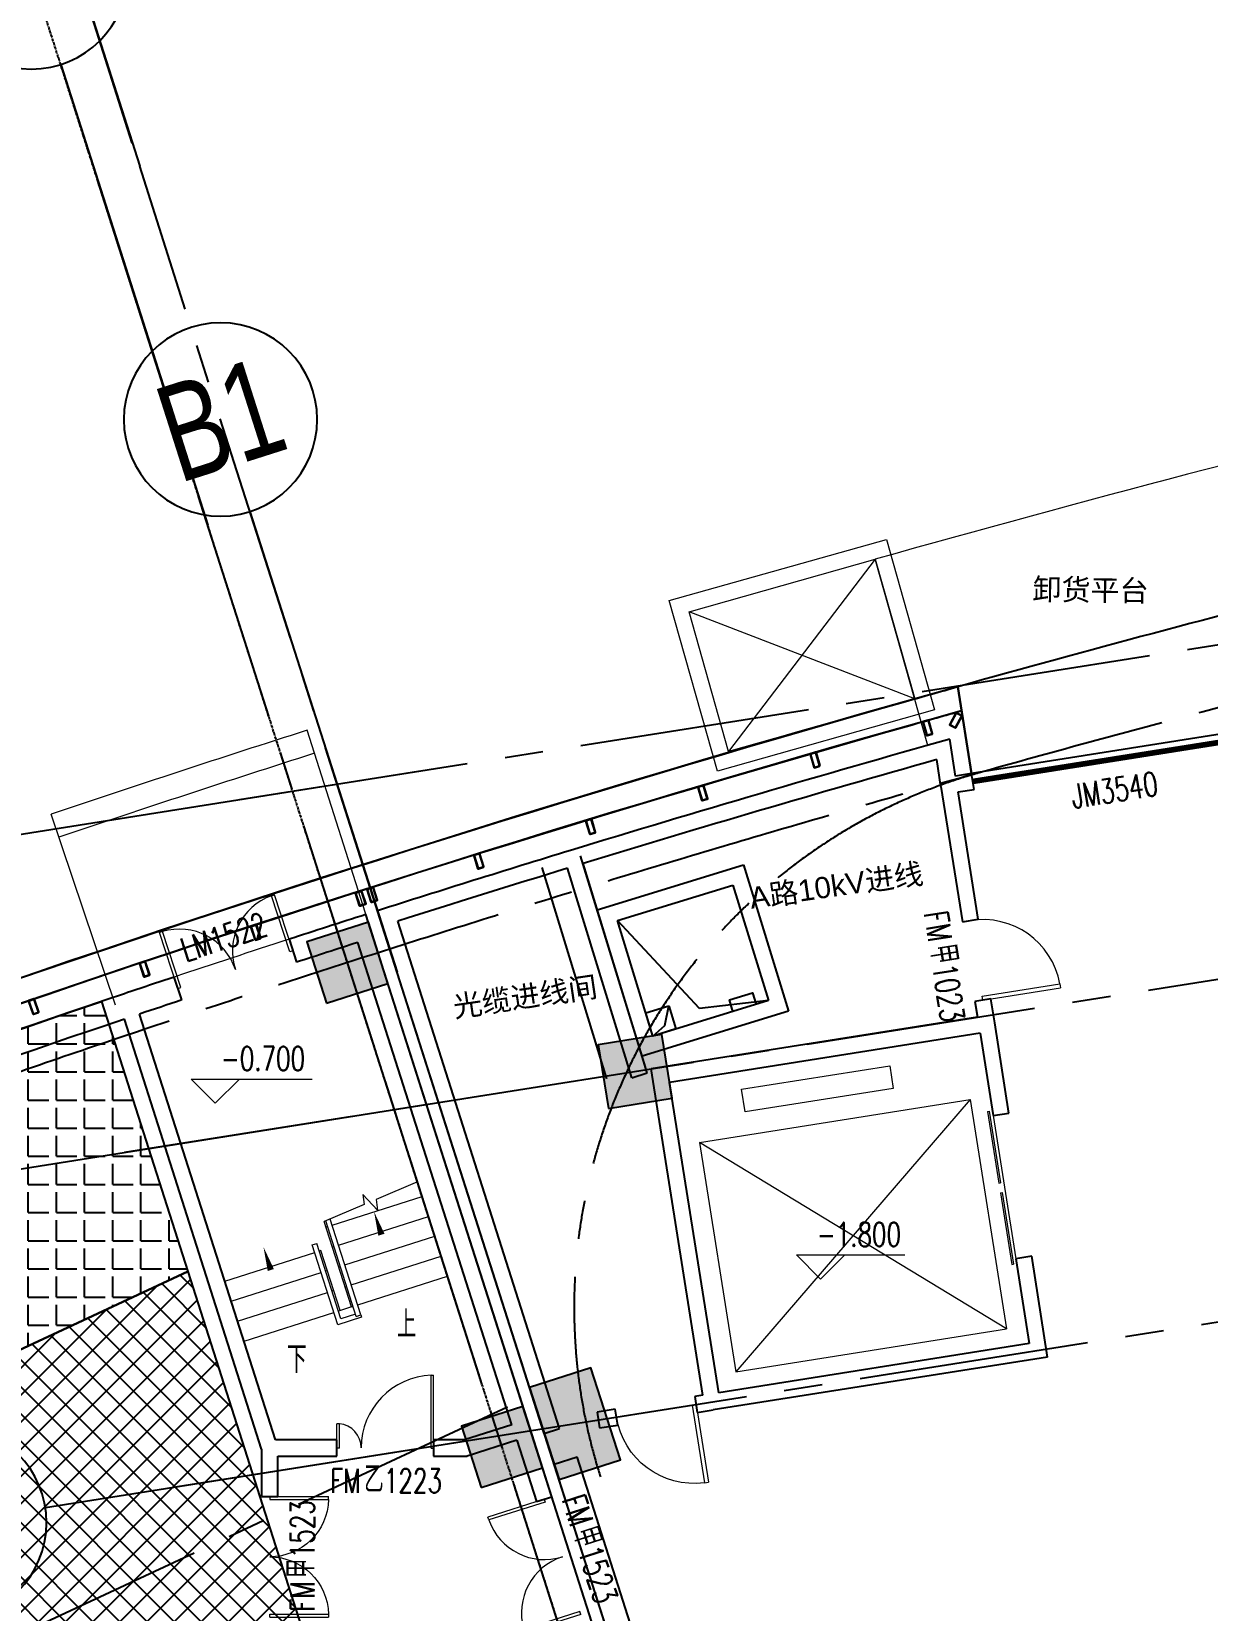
# Model space of a CAD drawing. Extents: x 162590 to 1345090, y -237084 to 1504616.
# Drawn here: x 205673 to 220260, y 168442 to 188035 of the extents above; entities that cross this region are included whole.
import ezdxf
from ezdxf.enums import TextEntityAlignment as Align

# ---------------------------------------------------------------- set-up
doc = ezdxf.new("R2010")
doc.units = 0
doc.linetypes.add('CENTER', pattern=[50.800000000000004, 31.75, -6.35, 6.35, -6.35])
doc.linetypes.add('CENTER2', pattern=[28.575000000000003, 19.05, -3.175, 3.175, -3.175])
doc.layers.get('0').update_dxf_attribs({"color": 8})
doc.layers.get('Defpoints').update_dxf_attribs({"color": 8})
for name, color, linetype in [('#幕墙线-平面', 8, 'Continuous'), ('#标注', 8, 'Continuous'), ('#轴线', 8, 'CENTER2'), ('A-FLOR', 8, 'Continuous'), ('A-FLOR-UNDR', 8, 'Continuous'), ('A-Hole', 8, 'Continuous'), ('COLUMN', 8, 'Continuous'), ('CURTWALL', 8, 'Continuous'), ('DOOR_FIRE_TEXT', 8, 'Continuous'), ('DOTE', 8, 'CENTER'), ('E-EQPM-DIMS', 8, 'Continuous'), ('E-电缆排管', 8, 'Continuous'), ('EQUIP-箱柜', 8, 'Continuous'), ('PUB_HATCH', 8, 'Continuous'), ('WALL', 8, 'Continuous'), ('WINDOW_TEXT', 8, 'Continuous'), ('建-填充', 8, 'Continuous'), ('数据中心轮廓线', 8, 'Continuous')]:
    doc.layers.add(name, color=color, linetype=linetype)
for name, color, linetype, lineweight in [('DIM_ELEV', 8, 'Continuous', 5), ('DIM_SYMB', 8, 'Continuous', 5), ('DOOR_FIRE', 8, 'Continuous', 13), ('EVTR', 8, 'Continuous', 9), ('PUB_TEXT', 8, 'Continuous', 5), ('STAIR', 8, 'Continuous', 9), ('WINDOW', 8, 'Continuous', 13)]:
    doc.layers.add(name, color=color, linetype=linetype, lineweight=lineweight)
doc.styles.add('_TCH_DIM', font='SIMPLEX', dxfattribs={"bigfont": 'GBCBIG'})
doc.styles.add('_TCH_WINDOW', font='SIMPLEX', dxfattribs={"height": 3.5, "bigfont": 'GBCBIG'})
doc.styles.add('JHZX', font='jrs.shx', dxfattribs={"width": 0.6, "bigfont": 'jhz.shx'})
doc.styles.get("Standard").update_dxf_attribs({"font": 'arial.ttf'})
doc.dimstyles.new('JZBZ-300', dxfattribs={"dimscale": 300, "dimtxt": 3, "dimasz": 1.5, "dimexe": 1, "dimexo": 1, "dimgap": 0.5, "dimtad": 1, "dimdec": 0, "dimdsep": 46, "dimtxsty": 'JHZX', "dimblk1": 'ARCHTICK', "dimblk2": 'ARCHTICK', "dimsah": 1, "dimcen": 0, "dimclrd": 1, "dimclre": 1, "dimclrt": 2, "dimadec": 3, "dimazin": 2, "dimtfac": 1, "dimtdec": 0, "dimtix": 1, "dimtmove": 0, "dimatfit": 3, "dimfxl": 1, "dimtolj": 1, "dimlwd": -1, "dimlwe": -1, "dimarcsym": 1})

# ---------------------------------------------------------------- blocks, each defined once
blk = doc.blocks.new('yyt')
at = {"layer": 'STAIR'}
for points in [[(-1136.134707283345, -1658.070543404523), (1319.664916266105, -3003.079171248392), (2376.457409572089, -1073.52232417374), (-79.3422139773611, 271.4863036700117)], [(-864.6484036123147, -1578.728329425561), (1240.322702287114, -2731.592867577448), (2104.971105901059, -1152.864538152702), (1.629814505577087e-09, -9.313225746154785e-10)]]:
    blk.add_lwpolyline(points, close=True, dxfattribs=at)
for points in [[(1.746229827404022e-09, -1.047737896442413e-09), (1240.322702287114, -2731.592867577448)], [(-864.6484036092879, -1578.728329427249), (2104.971105900942, -1152.864538152702)]]:
    blk.add_lwpolyline(points, dxfattribs=at)
blk = doc.blocks.new('platform')
at = {"layer": 'DIM_SYMB'}
blk.add_lwpolyline([(-52495.33487642393, 206173.7770213881, 0, 0, 0), (-50393.38192732102, 206698.3236514693, 0, 80.00000000000001, 0), (-50684.45533184562, 206625.6856918447, 0, 0, 0)], format="xyseb", dxfattribs=at)
at = {"layer": 'STAIR'}
for p, q in [((-50866.98629764072, 205704.0585536214), (-51284.42021794361, 207352.0394000236)), ((-50576.17077451642, 205777.7221912588), (-50993.60469481931, 207425.703037661)), ((-51740.2150501025, 205486.155609095), (-52157.64274506108, 207134.1118785565)), ((-51449.24309130135, 205559.2016567693), (-51866.67203130643, 207207.1628415307)), ((-51158.16684100288, 205631.8359736744), (-51575.59785611066, 207279.8053507006)), ((-51834.64635104191, 204637.189771624), (-52448.5099982933, 207060.6524654035)), ((-58091.91792406025, 203053.6113255254), (-58752.05335501605, 205361.0387269442))]:
    blk.add_line(p, q, dxfattribs=at)
for points in [[(-50993.13911466231, 207423.8649810389, 0.009397423439325439), (-58752.05337540456, 205361.0387211111, 0.009046262937290639)], [(-50575.70145901851, 205775.8693879439, 0.001769719317647688), (-52031.0827183479, 205412.697834366, 0.001415770665270159)]]:
    blk.add_lwpolyline(points, format="xyb", dxfattribs=at)
at = {"xscale": -1, "rotation": 347.2564455565175}
blk.add_blockref('yyt', (-58752.05335501465, 205361.0387269447), dxfattribs=at)
at = {"layer": 'PUB_TEXT', "style": '_TCH_DIM'}
blk.add_text('下', height=337.5886524822695, dxfattribs=at).set_placement((-52787.10418502591, 205973.3537355202))
blk = doc.blocks.new('E-DK')
at = {"layer": 'E-EQPM-DIMS', "ltscale": 100}
blk.add_lwpolyline([(132904.8802865967, 58715.87330485466), (132904.8802865962, 58865.87330485458), (133204.8802865962, 58865.87330485471), (133204.8802865968, 58715.87330485466)], dxfattribs=at)
at = {"layer": 'E-电缆排管'}
for p, q in [((131666.0747250636, 60415.53085009153), (133566.0748225168, 60415.53085059833)), ((131666.0747250641, 58515.53086393306), (131666.0747250636, 60415.53085009153)), ((133566.0748225168, 60415.53085059833), (133566.0748265494, 58515.5308644399)), ((131866.0747250635, 58715.53086398634), (131866.0747250644, 60215.5308501449)), ((131866.0747250644, 60215.5308501449), (133366.0748229418, 60215.53085054507)), ((132518.1572010644, 58875.32852828962), (131866.0747250509, 60215.53085034178)), ((133366.0748229418, 60215.53085054507), (133366.0748261256, 58715.53086438659)), ((133366.0748249582, 58715.5308719857), (132518.1572010644, 58875.32852828962)), ((133366.0748261256, 58715.53086438659), (131866.0747250635, 58715.53086398634)), ((133566.0748265494, 58515.5308644399), (131666.0747250641, 58515.53086393306))]:
    blk.add_line(p, q, dxfattribs=at)
at = {"layer": 'EQUIP-箱柜'}
blk.add_lwpolyline([(132166.0747250639, 59015.53086398629), (132166.0747250639, 58715.53086398629), (131866.0747250639, 58715.53086398631), (131866.0747250639, 59015.53086398628)], close=True, dxfattribs=at)
blk.add_lwpolyline([(131866.0747250639, 58715.53086398631), (132047.0904584352, 58798.74019091569), (132166.0747250639, 59015.53086398629)], dxfattribs=at)
blk = doc.blocks.new('$DorLib2D$00000001')
for p, q in [((0.45, 0.9750000000000001), (0.5000000000000002, 0.9750000000000001)), ((0.45, 0), (0.45, 0.9750000000000001)), ((0.5, 0), (0.5, 0.9750000000000001)), ((0.5, 0), (0.45, 0))]:
    blk.add_line(p, q)
blk.add_arc((0.475, 0), 0.975, 91.4692835813538, 180)
blk = doc.blocks.new('$DORLIB2D$00000127')
for points in [[(-0.5333333333328483, 0.7948983154366971), (-0.5333333333328483, 0.690405644187237)], [(-0.03333333333284827, 0.7948983154366971), (-0.5333333333328483, 0.7948983154366971)], [(-0.03333333333284827, 0.7948983154366971), (-0.03333333333284827, 0.690405644187237)], [(0.5333333333328483, 0.7948983154366971), (0.03333333333284827, 0.7948983154366971)], [(0.03333333333284827, 0.7948983154366971), (0.03333333333284827, 0.690405644187237)], [(0.5333333333328483, 0.7948983154366971), (0.5333333333328483, 0.690405644187237)], [(-0.03333333333284827, 0.690405644187237), (-0.5333333333328483, 0.690405644187237)], [(0.5333333333328483, 0.690405644187237), (0.03333333333284827, 0.690405644187237)], [(0.5, 0.4999999999999858), (-0.5, 0.4999999999999858)]]:
    blk.add_lwpolyline(points)
blk = doc.blocks.new('$DorLib2D$00000213')
at = {"const_width": 0.02}
blk.add_lwpolyline([(0.5, 1.06581410364015e-14), (-0.4999999999999716, 3.552713678800501e-15)], dxfattribs=at)
blk = doc.blocks.new('_FZH')
blk.add_lwpolyline([(-0.5, -0.5), (0.5, -0.5), (0.5, 0.5), (-0.5, 0.5)], close=True)
at = {"layer": 'PUB_HATCH'}
blk.add_solid([(-0.5, -0.5), (0.5, -0.5), (-0.5, 0.5), (0.5, 0.5)], dxfattribs=at)
blk = doc.blocks.new('$DorLib2D$00000002')
for p, q in [((-0.5, -5.684341886080802e-17), (-0.5000000000000007, 0.4875)), ((-0.4750000000000007, 0.4875), (-0.5000000000000007, 0.4875)), ((-0.475, -2.842170943040401e-17), (-0.4750000000000007, 0.4875)), ((0.475, -2.842170943040401e-17), (0.4750000000000007, 0.4875)), ((0.4750000000000007, 0.4875), (0.5000000000000007, 0.4875)), ((0.5, -5.684341886080802e-17), (0.5000000000000007, 0.4875)), ((-0.5, -5.684341886080802e-17), (-0.475, -2.842170943040401e-17)), ((0.5, -5.684341886080802e-17), (0.475, -2.842170943040401e-17))]:
    blk.add_line(p, q)
for centre, start, end in [((-0.4875, -4.263256414560601e-17), 0, 88.53071641864632), ((0.4875, -4.263256414560601e-17), 91.4692835813537, 180)]:
    blk.add_arc(centre, 0.4875, start, end)
blk = doc.blocks.new('$DorLib2D$00000225')
for p, q in [((0.4750000000000032, -0.001447885298549778), (0.4750000000000032, 0.7521225008925327)), ((0.4750000000000032, 0.7521225008925327), (0.5000000000000036, 0.7521225008925363)), ((0.5000000000000036, -0.001447885298549778), (0.5000000000000036, 0.7521225008925363)), ((-0.4999999999999982, -3.552713678800501e-15), (-0.5, 0.252035990386009)), ((-0.4750000000000014, 0.252035990386009), (-0.5, 0.252035990386009)), ((-0.4749999999999996, -3.552713678800501e-15), (-0.4750000000000014, 0.252035990386009)), ((-0.4749999999999996, -3.552713678800501e-15), (-0.4999999999999947, -3.552713678800501e-15)), ((0.4750000000000032, -0.001447885298549778), (0.4999999999999929, -0.001447885298549778))]:
    blk.add_line(p, q)
for centre, radius, start, end in [((0.5046168020419071, -0.001920809357812914), 0.7546247204382253, 92.24926861260724, 179.7237749158362), ((-0.5007908120542499, 0.002572563917482285), 0.2507930763238999, 359.7898704778746, 84.09743784757413)]:
    blk.add_arc(centre, radius, start, end)
blk = doc.blocks.new('cf-void-1')
at = {"layer": 'A-FLOR-UNDR'}
for p, q in [((2108483.701652011, -421989.4449626477), (2106654.859904831, -416290.9186327488)), ((2126287.333368726, -476155.1720634834), (2107035.726344523, -416168.6862511316))]:
    blk.add_line(p, q, dxfattribs=at)
at = {"layer": 'DIM_SYMB', "elevation": -1682.692307692308}
blk.add_lwpolyline([(2107500.51002359, -420971.1821144515, 0, 0, 0), (2107142.980307356, -419857.1477783511, 0, 80.00000000000001, 0), (2107234.65459357, -420142.7976081205, 0, 0, 0)], format="xyseb", dxfattribs=at)
at = {"layer": 'DIM_SYMB'}
blk.add_lwpolyline([(2106129.390840619, -421411.2186881625, 0, 0, 0), (2105771.861124389, -420297.184352062, 0, 80.00000000000001, 0), (2105863.535410602, -420582.8341818315, 0, 0, 0)], format="xyseb", dxfattribs=at)
at = {"layer": 'DOOR_FIRE'}
blk.add_arc((2171717.232041203, -617220.2772042833), 211199.9985889754, 108.1054668589008, 108.5123979688098, dxfattribs=at)
at = {"layer": 'DOTE'}
blk.add_line((2131733.908834226, -494435.2528470057), (2099583.830264431, -394258.1491618489), dxfattribs=at)
at = {"layer": 'STAIR'}
for p, q in [((2107680.329055017, -419486.1994665763), (2107167.491765275, -419705.8528395602)), ((2108055.888311582, -420656.4124252733), (2107680.329055024, -419486.1994666369)), ((2106624.049783299, -420023.6893983041), (2107738.084119376, -419666.159682073)), ((2107186.713876552, -419839.4773524355), (2107002.637610491, -419643.3596049714)), ((2107002.637610491, -419643.3596049714), (2107020.673310712, -419768.7366613924)), ((2107020.673310712, -419768.7366613924), (2106526.180511645, -419980.532904326)), ((2107167.491765275, -419705.8528395602), (2107186.713876552, -419839.4773524355)), ((2106865.680687543, -421038.3886178297), (2106526.180511627, -419980.5329043132)), ((2106924.449533555, -421156.0585916488), (2106544.646888355, -419972.6235693152)), ((2106547.876495337, -420048.1358746293), (2106566.91981734, -420042.0242555486)), ((2106981.579499509, -421137.7237344061), (2106600.046018419, -419948.8955643107)), ((2106703.500831351, -420271.2525841042), (2107817.535167427, -419913.7228678731)), ((2106377.77124506, -420270.7660698604), (2106434.901211009, -420252.4312126128)), ((2106695.575437309, -421261.0188131475), (2106377.77124506, -420270.7660698604)), ((2106734.370546016, -421185.5539899505), (2106434.901211009, -420252.4312126128)), ((2106782.951879403, -420518.8157699042), (2107896.98621548, -420161.2860536732)), ((2105294.295004399, -420723.5123961137), (2106408.329340397, -420365.9826798053)), ((2106484.502628461, -420341.5362036448), (2106465.459306479, -420347.647822726)), ((2106722.855772601, -421084.2257609568), (2106484.502628461, -420341.5362036448)), ((2106627.32754339, -420295.6990604293), (2106646.370865387, -420289.5874413496)), ((2106862.402927455, -420766.3789557042), (2107976.437263532, -420408.8492394732)), ((2105373.746052471, -420971.0755819074), (2106487.780388474, -420613.5458655975)), ((2106563.953676537, -420589.0993894378), (2106544.910354553, -420595.2110085189)), ((2106706.778591441, -420543.2622462295), (2106725.821913436, -420537.150627151)), ((2106941.853975507, -421013.9421415041), (2108055.888311582, -420656.4124252733)), ((2105453.197100543, -421218.6387677004), (2106567.231436547, -420861.1090513906)), ((2106643.404724608, -420836.6625752308), (2106624.361402623, -420842.774194312)), ((2106786.229639493, -420790.8254320296), (2106805.272961485, -420784.7138129522)), ((2106865.68068754, -421038.3886178297), (2106703.812450617, -421090.3373800382)), ((2106865.680687543, -421038.3886178297), (2106884.724009532, -421032.2769987533)), ((2105532.64814862, -421466.2019534927), (2106646.682484617, -421108.6722371836)), ((2106990.746928126, -421166.2887173716), (2106695.575437309, -421261.0188131475)), ((2106915.282104929, -421127.4936086611), (2106734.370546016, -421185.5539899505)), ((2106924.449533555, -421156.0585916488), (2106981.579499509, -421137.7237344061)), ((2106981.579499508, -421137.7237344061), (2106990.746928126, -421166.2887173714))]:
    blk.add_line(p, q, dxfattribs=at)
at = {"layer": 'WALL'}
for p, q in [((2109078.474749119, -422533.7288540119), (2107035.726344523, -416168.6862511312)), ((2106083.216439501, -416477.6175626945), (2106177.459174868, -416762.4323154914)), ((2108857.483433972, -422499.6284346828), (2106937.039880515, -416515.6780829523)), ((2104753.394402875, -417233.6430169521), (2104659.151667509, -416948.8282641552)), ((2105753.196994679, -422807.9057583243), (2104041.219935462, -417473.5205590411)), ((2105926.063947768, -422692.0544688258), (2104230.696739247, -417409.4242513781)), ((2108857.483433972, -422499.6284346828), (2108269.767865124, -422688.2454043201)), ((2109353.497606479, -423390.6783441677), (2109078.474749119, -422533.7288540117)), ((2105753.196994679, -422807.9057583243), (2105754.146827959, -423392.3347986826)), ((2106687.050897598, -422690.8176878669), (2105926.063947768, -422692.0544688258)), ((2106687.375943732, -422890.8174237093), (2106687.050897598, -422690.8176878669)), ((2108269.767865124, -422688.2454043201), (2107887.049312773, -422688.8674110695)), ((2107887.049312773, -422688.8674110695), (2107887.374358906, -422888.8671469117)), ((2108918.599624475, -422690.0616546404), (2108301.23324598, -422888.1945298602)), ((2108918.599624475, -422690.0616546404), (2109163.064386531, -423451.7945346639)), ((2105953.333948505, -422892.0104128353), (2106687.375943732, -422890.8174237093)), ((2105954.146563808, -423392.0097525498), (2105953.333948505, -422892.0104128353)), ((2107887.374358906, -422888.8671469117), (2108301.23324598, -422888.1945298602)), ((2105754.146827959, -423392.3347986826), (2105954.146563808, -423392.0097525498)), ((2109163.064386531, -423451.7945346639), (2109353.497606479, -423390.6783441677))]:
    blk.add_line(p, q, dxfattribs=at)
for centre, radius, start, end in [((2171717.232041228, -617220.2772042307), 211199.9985889334, 107.8338119262838, 108.1054668589008), ((2171717.232041214, -617220.2772042517), 210899.9985889489, 107.8882044023626, 108.1051774407675), ((2171717.232041267, -617220.2772042451), 211199.9985889597, 108.5123979688098, 108.6888361985306), ((2171717.232043779, -617220.2772120101), 211199.9985971208, 108.6888361985306, 112.8434426203975), ((2171717.232041213, -617220.2772042647), 210899.9985889607, 108.5126873929556, 108.6625050051293), ((2171717.23204378, -617220.2772120093), 210899.9985971203, 108.7168462212785, 112.8434426203975)]:
    blk.add_arc(centre, radius, start, end, dxfattribs=at)
at = {"layer": 'DOOR_FIRE'}
ref = blk.add_blockref('$DorLib2D$00000002', (2105418.305420977, -416855.6302891845), dxfattribs=dict(at, xscale=1500, yscale=1500, zscale=300, rotation=18.30893241549448))
ref.add_attrib('A', 'LM1522', (2104803.090625716, -416763.6926705678), dxfattribs={"layer": 'DOOR_FIRE_TEXT', "height": 297.5, "rotation": 18.30893241111555, "style": '_TCH_WINDOW', "width": 0.7058823529411765})
at = {"layer": 'DOOR_FIRE', "zscale": 200}
for name, p, xscale, yscale, rotation in [('$DorLib2D$00000225', (2107287.212628258, -422789.8424173866), 1200, 1200, 0.09311889880878177), ('$DorLib2D$00000002', (2105855.365618867, -424142.1712850686), -1499.999999999999, 1499.999999999999, 270.0931188988098), ('$DorLib2D$00000002', (2109487.466710842, -424135.3610141599), 1500, 1500, 107.7931188045132)]:
    blk.add_blockref(name, p, dxfattribs=dict(at, xscale=xscale, yscale=yscale, rotation=rotation))
at = {"layer": 'DOOR_FIRE_TEXT', "style": '_TCH_WINDOW'}
for s, rotation, p in [('乙', 0.09311889809784824, (2107025.242467538, -423345.164017628)), ('甲', 287.7931188032041, (2109602.232100759, -423822.4508419837)), ('甲', 90.09311890477879, (2106410.687219112, -424404.1414457823))]:
    blk.add_text(s, height=337.5886524822695, rotation=rotation, dxfattribs=at).set_placement(p)
at = {"layer": 'DOOR_FIRE_TEXT', "style": '_TCH_WINDOW', "width": 0.7058823529411765}
for s, rotation, p in [('FM', 0.09311889809784824, (2106605.243022229, -423345.8466145073)), ('1223', 0.09311889809784824, (2107270.986823839, -423344.764625837)), ('FM', 287.7931188032041, (2109473.888100718, -423422.5410800953)), ('1523', 90.09311890477879, (2106410.28782732, -424158.3970894834)), ('1523', 287.7931188032041, (2109677.326994399, -424056.44059628)), ('FM', 90.09311890477879, (2106411.369815991, -424824.1408910933))]:
    blk.add_text(s, height=297.5, rotation=rotation, dxfattribs=at).set_placement(p)
at = {"layer": 'PUB_TEXT', "style": '_TCH_DIM'}
for s, p in [('上', (2107428.340704615, -421421.1595548708)), ('下', (2106066.530032283, -421861.1961285818))]:
    blk.add_text(s, height=337.5886524822695, dxfattribs=at).set_placement(p)
blk = doc.blocks.new('95ssdkaD')
at = {"layer": '建-填充'}
h = blk.add_hatch(dxfattribs=at)
h.set_pattern_fill('ANGLE', color=256, scale=100)
h.set_pattern_definition([(0, (-2093131.583152009, 535202.1173204479), (0, 349.25), [254, -95.25]), (90, (-2093131.583152009, 535202.1173204479), (-349.25, 2.138539473011066e-14), [254, -95.25])])
edge = h.paths.add_edge_path()
edge.add_line((-26007.01412891527, -4380.280453999672), (-27790.54929431085, -555.4769520223199))
edge.add_arc((47365.39896853198, -197930.8119056424), 211199.9985969243, 108.67714261681681, 110.84567237008679, ccw=False)
edge.add_line((-20268.25121843396, 2146.994883936219), (-19196.81970161386, -1204.634639018943))
edge.add_line((-19196.81970161386, -1204.634639018943), (-26007.01412891527, -4380.280453999556))
h = blk.add_hatch(dxfattribs=at)
h.set_pattern_fill('ANSI37', color=256, scale=150)
h.set_pattern_definition([(45, (-2093131.583152009, 535202.1173204479), (-168.3798022700466, 168.3798022700466), []), (135, (-2093131.583152009, 535202.1173204479), (-168.3798022700466, -168.3798022700466), [])])
h.paths.add_polyline_path([(-3735.03666468896, -52142.69025894013), (-26007.01412891527, -4380.280453999672), (-19196.81970161386, -1204.634639018943), (-15750.47605107725, -12003.45644159816), (-12844.85854059365, -11076.15560824904), (-256.5205170540139, -50520.63154036194)])
at = {"layer": '#幕墙线-平面'}
blk.add_line((-6019.020451699384, 5522.87611401311), (-9475.929643949261, 4975.355486370245), dxfattribs=at)
at = {"layer": 'A-FLOR'}
blk.add_lwpolyline([(-26007.01412891527, -4380.280453999672), (-27790.54929431085, -555.4769520223199, -0.009462278416129299), (-20268.25121843396, 2146.994883936219), (-19196.81970161386, -1204.634639018943), (-26007.01412891527, -4380.280453999556)], format="xyb", close=True, dxfattribs=at)
blk.add_lwpolyline([(-3735.03666468896, -52142.69025894013), (-26007.01412891527, -4380.280453999672), (-19196.81970161386, -1204.634639018943), (-15750.47605107725, -12003.45644159816), (-12844.85854059365, -11076.15560824904), (-256.5205170540139, -50520.63154036194), (-3735.036664806772, -52142.69025899508)], close=True, dxfattribs=at)
at = {"layer": 'A-FLOR-UNDR'}
for p, q in [((-13520.49205901683, 1332.851652857353), (-14324.91155500175, 3954.248200154951)), ((-13998.49234381714, 1186.169248558086), (-14802.91183980205, 3807.565795855684)), ((2307.699768608669, -56746.38172281164), (-16846.38306968589, 3271.291596167343))]:
    blk.add_line(p, q, dxfattribs=at)
at = {"layer": 'CURTWALL'}
blk.add_lwpolyline([(-9599.171058420558, 5753.471155453793, 0.03110115614210409), (-34425.07087015407, -2885.769800053822, 0.4257611201712679), (-38425.92630998814, -13240.86107525256), (-18035.13850004482, -56969.04664840028, 0.3992271408685563), (-8165.507144546602, -60851.53538746262, -0.02126653487141681), (3680.224500183016, -56629.66146812463, -0.02126653487141681)], format="xyb", dxfattribs=at)
at = {"layer": 'DIM_ELEV'}
for p, q in [((-18857.36452798406, 883.214133684145), (-19157.36452798406, 1183.214133684145)), ((-19157.36452798406, 1183.214133684145), (-17657.2591512152, 1183.214133684145)), ((-18857.36452798406, 883.214133684145), (-18557.36452798406, 1183.214133684145)), ((-11348.77178026037, -1298.822263929324), (-11648.77178026037, -998.8222639293235)), ((-11648.77178026037, -998.8222639293235), (-10304.56570077548, -998.8222639293235)), ((-11348.77178026037, -1298.822263929324), (-11048.77178026037, -998.8222639293235))]:
    blk.add_line(p, q, dxfattribs=at)
at = {"layer": 'EVTR'}
for p, q in [((-12327.91261118813, 1055.952713349456), (-10490.81229768111, 1346.920818337909)), ((-10490.81229768111, 1346.920818337909), (-10446.22847514297, 1065.429641268071)), ((-12283.32878864906, 774.4615362798504), (-12327.91261118813, 1055.952713349456)), ((-10446.22847514297, 1065.429641268071), (-12283.32878864906, 774.4615362798504)), ((-12851.11173728085, 395.9809908803727), (-9492.9713792603, 927.8581720409857)), ((-9492.9713792603, 927.8581720409857), (-12400.58047794248, -2448.561430033209)), ((-9492.9713792603, 927.8581720409857), (-9042.440119923325, -1916.684248872596)), ((-9042.440119923558, -1916.684248872596), (-12851.11173728085, 395.9809908803727)), ((-12851.11173728085, 395.9809908803727), (-12400.58047794341, -2448.561430033209)), ((-12400.58047794341, -2448.561430033209), (-9042.440119923558, -1916.684248872596))]:
    blk.add_line(p, q, dxfattribs=at)
at = {"layer": 'STAIR'}
for p, q in [((-16902.91434257338, 2955.060079644056), (-17718.94562627864, 5512.024013510643)), ((-20094.09011878725, 2100.252525324555), (-20892.99454214843, 4469.166141803697))]:
    blk.add_line(p, q, dxfattribs=at)
for radius in [213600.0005315302, 213300.0005315302]:
    blk.add_arc((47365.39955966314, -197930.8137537275), radius, 107.740235799931, 108.6364246241169, dxfattribs=at)
at = {"layer": 'WALL'}
for p, q in [((-9673.467312582768, 4944.068593280244), (-9745.8084073856, 5400.812291218637)), ((-9855.361534029013, 4814.012866201549), (-9908.15670921444, 5147.348483494454)), ((-9475.929643782321, 4975.355486370943), (-9673.467312582768, 4944.068593280244)), ((-9444.642750775674, 4777.817818263982), (-9475.929643782321, 4975.355486370943)), ((-9855.361534029013, 4814.012866201549), (-9589.422943439335, 3134.942686909082)), ((-9642.180419434328, 4746.530925173167), (-9444.642750775674, 4777.817818263982)), ((-9391.885275284294, 3166.229579923063), (-9642.180419434328, 4746.530925173167)), ((-13688.9293248402, 1200.000415305694), (-14486.77345011686, 3799.96951796682)), ((-13497.7292109211, 1258.673377028987), (-14295.53162554512, 3858.506555385276)), ((-14776.29628360341, -3215.147536309581), (-16846.38306968543, 3271.291596167692)), ((-14585.76398735284, -3154.340924124612), (-16595.01534294384, 3141.475612415205)), ((-9589.422943439335, 3134.942686909082), (-9391.885275284294, 3166.229579923063)), ((-9235.450810283422, 2178.541239630867), (-9432.988478433574, 2147.254346617701)), ((-9188.520472167991, 1882.234746132599), (-9235.450810283422, 2178.541239630867)), ((-9432.988478433574, 2147.254346617701), (-9401.70158675476, 1949.716687205684)), ((-9401.70158675476, 1949.716687205684), (-13451.22378322342, 1308.335380534263)), ((-9010.967354363762, 761.2084796136187), (-9188.520472167991, 1882.234746132599)), ((-9370.414693800965, 1752.179019078001), (-13222.39922209643, 1142.084605423355)), ((-9370.414693800965, 1752.179019078001), (-9208.505022490397, 729.921586604527)), ((-13688.9293248402, 1200.000415305694), (-13497.7292109211, 1258.673377028987)), ((-12809.84247654583, -2741.186815982015), (-13451.22378322342, 1308.335380534263)), ((-12612.30480842991, -2709.899922954297), (-13222.39922209643, 1142.084605423355)), ((-9208.505022490397, 729.921586604527), (-9010.967354363762, 761.2084796136187)), ((-8729.385317298118, -1016.630533458112), (-8926.922985418001, -1047.917426466272)), ((-8926.922985418001, -1047.917426466272), (-8760.320280134445, -2099.805509299884)), ((-8531.495719016762, -2266.056284351886), (-8729.385317298118, -1016.630533458112)), ((-8760.320280134445, -2099.805509299884), (-12612.30480842991, -2709.899922954297)), ((-8531.495719016762, -2266.056284351886), (-12679.78674949729, -2923.081037537457)), ((-12809.84247654583, -2741.186815982015), (-12909.12074361485, -2756.91094888284)), ((-13896.8090842173, -2913.345413877658), (-14121.19419877906, -2948.884524514695)), ((-13865.52219123673, -3110.883081822336), (-13896.8090842173, -2913.345413877658)), ((-12909.12074361485, -2756.91094888284), (-12877.83385064197, -2954.44861678165)), ((-12877.83385064197, -2954.44861678165), (-12679.78674949729, -2923.081037537457)), ((-14121.19419877906, -2948.884524514695), (-14089.90730577079, -3146.422192633647)), ((-14089.90730577079, -3146.422192633647), (-13865.52219123673, -3110.883081822336)), ((-14776.29628360341, -3215.147536309581), (-14585.76398735284, -3154.340924124612)), ((-14654.68305923347, -3596.212128810381), (-14368.88461485738, -3505.00221053281)), ((-6928.878518926678, -26817.62224702703), (-14368.88461485738, -3505.00221053281)), ((-7193.224483331433, -26976.05166862209), (-14654.68305923347, -3596.212128810381))]:
    blk.add_line(p, q, dxfattribs=at)
for centre, radius, start, end in [((47365.39939730428, -197930.8132433325), 211199.9999986585, 105.6888392201725, 107.0187977016824), ((47365.39939731499, -197930.8132433326), 210999.9999986615, 105.7498931212189, 106.991624002464), ((47365.39939730195, -197930.8132433094), 211199.9999986356, 107.0187977016824, 107.7000000059464), ((47365.39939730242, -197930.8132433205), 210999.9999986463, 107.0459328167728, 107.6456911984818)]:
    blk.add_arc(centre, radius, start, end, dxfattribs=at)
at = {"layer": '数据中心轮廓线'}
blk.add_line((-9475.929643949261, 4975.355486370245), (-9646.416406592587, 6051.766544724087), dxfattribs=at)
blk.add_lwpolyline([(-9646.416406592587, 6051.766544723971, 0.03114232232148506), (-34541.08572159638, -2609.110163957725, 0.4257611201712687), (-38697.81864609919, -13367.64655377451), (-18307.03083615587, -57095.83212692235, 0.3992271408685562), (-8052.868388884934, -61129.58666101322, -0.02126653487141655), (3768.83540260978, -56916.2763804569, -0.02126653487141655)], format="xyb", dxfattribs=at)
blk.add_arc((47365.39939787751, -197930.8132526335), 211800.0000049773, 104.2554215442596, 105.6153351600085, dxfattribs=at)
at = {"layer": '#幕墙线-平面'}
ref = blk.add_blockref('$DorLib2D$00000213', (-7731.831601205049, 5150.346966125158), dxfattribs=dict(at, xscale=-3500.000000000002, yscale=3500.000000000001, zscale=3500.000000000001, rotation=9.000000000026148))
ref.add_attrib('A', 'JM3540', (-8212.115641172742, 4539.042714693438), dxfattribs={"layer": 'WINDOW_TEXT', "height": 297.5, "rotation": 9.000000000026157, "style": '_TCH_WINDOW', "width": 0.7058823529411765})
at = {"rotation": 359.9068811011902}
blk.add_blockref('cf-void-1', (-2123345.839592468, 422818.1915909614), dxfattribs=at)
at = {"layer": 'A-Hole', "rotation": 359.8}
blk.add_blockref('platform', (47365.39939691545, -197930.8132488045), dxfattribs=at)
at = {"layer": 'COLUMN'}
for p, xscale, yscale, zscale, rotation in [((-17218.11209624331, 2627.058792070515), 799.9999999985721, 799.9999999985721, 799.9999999985721, 17.69999999992401), ((-13648.7614527226, 1277.04847836509), 799.9999999975503, 799.9999999975503, 799.9999999975503, 8.999999999883652), ((-14395.23169080284, -3093.534319966886), 799.9999999999412, 1200.000000000131, 1200.000000000131, 18.00000000000326), ((-15300.26010195562, -3382.365728828096), 799.9999999985721, 799.9999999985721, 799.9999999985721, 17.69999999992401)]:
    blk.add_blockref('_FZH', p, dxfattribs=dict(at, xscale=xscale, yscale=yscale, zscale=zscale, rotation=rotation))
at = {"layer": 'DOOR_FIRE', "xscale": 999.9999999999999, "yscale": 999.9999999999999, "zscale": 200, "rotation": 279.0000000000079}
blk.add_blockref('$DorLib2D$00000001', (-9412.43687685905, 2656.741963259847), dxfattribs=at)
at = {"layer": 'PUB_HATCH', "rotation": 17.05951001172251}
blk.add_blockref('E-DK', (-122268.0873061367, -93100.12365156415), dxfattribs=at)
at = {"layer": 'WINDOW'}
for name, p, xscale, yscale, zscale, rotation in [('$DORLIB2D$00000127', (-8968.945169873536, -143.3544734613097), 1800, 200, 1800, 99.00000000001415), ('$DorLib2D$00000001', (-13387.32146744989, -2933.897015272087), -1000.000000000001, 1000, -1000.000000000001, 189.0000000000273)]:
    blk.add_blockref(name, p, dxfattribs=dict(at, xscale=xscale, yscale=yscale, zscale=zscale, rotation=rotation))
at = {"layer": 'DOOR_FIRE_TEXT', "style": '_TCH_WINDOW', "width": 0.7058823529411765}
for s, p in [('FM', (-10067.32507148292, 3244.402293125488)), ('1023', (-9963.179658480454, 2586.85403403567))]:
    blk.add_text(s, height=297.5, rotation=279.000000000008, dxfattribs=at).set_placement(p)
at = {"layer": 'DOOR_FIRE_TEXT', "style": '_TCH_WINDOW'}
blk.add_text('甲', height=337.5886524822695, rotation=279.000000000008, dxfattribs=at).set_placement((-10001.62259616586, 2829.573190075549))
at = {"layer": 'PUB_TEXT'}
for s, rotation, p in [('卸货平台', 359.0538179919518, (-8722.535719661275, 7132.741682169813)), ('A路10kV进线', 8.341350328539887, (-12208.79558698134, 3295.8954764191)), ('光缆进线间', 8.341350328539887, (-15886.42872998002, 1946.054131544748))]:
    blk.add_text(s, height=264.3459915611814, rotation=rotation, dxfattribs=at).set_placement(p)
at = {"layer": 'PUB_TEXT', "style": '_TCH_DIM', "width": 0.7058823529411765}
for s, p in [('-0.700', (-18787.2591512152, 1288.214133684145)), ('-1.800', (-11394.56570077548, -893.8222639293235))]:
    blk.add_text(s, height=297.5, dxfattribs=at).set_placement(p)
blk = doc.blocks.new('*U49')
blk.add_line((-8.960830237663566e-17, -20), (0, 0))
blk.add_circle((0, -24), 4)
at = {"style": 'JHZX', "width": 0.75}
blk.add_attdef('AXES', text='', height=4, dxfattribs=at).set_placement((0, -24), align=Align.MIDDLE_CENTER)
blk = doc.blocks.new('*U48')
blk.add_line((20, 4.898587196589413e-16), (0, 0))
blk.add_circle((24, 0), 4)
at = {"style": 'JHZX', "width": 0.75}
blk.add_attdef('AXES', text='', height=4, dxfattribs=at).set_placement((23.99999999999997, 0), align=Align.MIDDLE_CENTER)
blk = doc.blocks.new('_ARCHTICK')
at = {"color": 0, "linetype": 'ByBlock', "const_width": 0.15}
blk.add_lwpolyline([(-0.5, -0.5), (0.5, 0.5)], dxfattribs=at)
blk = doc.blocks.new('*D900')
at = {"layer": '#标注', "color": 8, "ltscale": 300, "transparency": 16777216}
for p, q in [((342529.7490962171, 186295.9538301647), (344059.3832187211, 191003.6835857127)), ((180692.0304120776, 176397.5349148866), (178600.0700160534, 180883.7584605278))]:
    blk.add_line(p, q, dxfattribs=at)
blk.add_arc((274175.1899259485, -24077.74756613443), 225849.9999967021, 71.9999999957651, 115.0000000052078, dxfattribs=at)
at = {"layer": 'Defpoints', "color": 0, "ltscale": 300, "transparency": 16777216}
for p in [(288618.6889616745, 201309.9358465031), (342437.0439978836, 186010.636875283), (180818.8158906245, 176125.6425787871), (274175.1899259485, -24077.74756613443)]:
    blk.add_point(p, dxfattribs=at)
at = {"layer": '#标注', "color": 8, "ltscale": 300, "transparency": 16777216, "xscale": 450, "yscale": 450, "zscale": 450}
for p, rotation in [((343966.6781203875, 190718.366630831), 341.9999999957651), ((178726.8554946003, 180611.8661244284), 205.0000000052078)]:
    blk.add_blockref('_ARCHTICK', p, dxfattribs=dict(at, rotation=rotation))
at = {"layer": '#标注', "color": 8, "ltscale": 300, "transparency": 16777216, "insert": (260350.7481465624, 201949.8775330882), "char_height": 900, "attachment_point": 5, "rotation": 3.500000000486394, "style": 'JHZX'}
blk.add_mtext('\\A1;43°', dxfattribs=at)
blk = doc.blocks.new('*D904')
at = {"layer": '#标注', "color": 8, "ltscale": 300, "transparency": 16777216}
for p, q in [((239571.8862595641, 194398.9133702524), (238985.2570156632, 198102.7446474842)), ((206923.0768508958, 186650.9720842286), (205782.9528724364, 190223.4526389332))]:
    blk.add_line(p, q, dxfattribs=at)
blk.add_arc((274175.1899259482, -24077.74756613454), 224649.9999967021, 99.00000000000024, 107.6999999998197, dxfattribs=at)
at = {"layer": 'Defpoints', "color": 0, "ltscale": 300, "transparency": 16777216}
for p in [(227851.4196775054, 195744.2959338014), (239618.8165990761, 194102.6068680739), (207014.2867691725, 186365.1736398523), (274175.1899259482, -24077.74756613454)]:
    blk.add_point(p, dxfattribs=at)
at = {"layer": '#标注', "color": 8, "ltscale": 300, "transparency": 16777216, "xscale": 450, "yscale": 450, "zscale": 450}
for p, rotation in [((239032.1873551753, 197806.4381453057), 9.000000000000254), ((205874.1627907132, 189937.6541945568), 197.6999999998197)]:
    blk.add_blockref('_ARCHTICK', p, dxfattribs=dict(at, rotation=rotation))
at = {"layer": '#标注', "color": 8, "ltscale": 300, "transparency": 16777216, "insert": (222165.2108412836, 195085.4897117608), "char_height": 900, "attachment_point": 5, "rotation": 13.349999999909999, "style": 'JHZX'}
blk.add_mtext('\\A1;8.7°', dxfattribs=at)
blk = doc.blocks.new('*D905')
at = {"layer": '#标注', "color": 8, "ltscale": 300, "transparency": 16777216}
for p, q in [((206923.0768508958, 186650.9720842286), (205782.9528724364, 190223.4526389335)), ((180692.0304120778, 176397.5349148866), (179107.2119302411, 179796.1891161303))]:
    blk.add_line(p, q, dxfattribs=at)
blk.add_arc((274175.1899259487, -24077.74756613432), 224649.9999967023, 107.6999999998198, 115.0000000052079, dxfattribs=at)
at = {"layer": 'Defpoints', "color": 0, "ltscale": 300, "transparency": 16777216}
for p in [(196849.3166745052, 186844.8254895253), (207014.2867691725, 186365.1736398523), (180818.8158906247, 176125.6425787871), (274175.1899259487, -24077.74756613432)]:
    blk.add_point(p, dxfattribs=at)
at = {"layer": '#标注', "color": 8, "ltscale": 300, "transparency": 16777216, "xscale": 450, "yscale": 450, "zscale": 450}
for p, rotation in [((205874.1627907131, 189937.6541945571), 17.69999999981979), ((179233.997408788, 179524.2967800308), 205.0000000052079)]:
    blk.add_blockref('_ARCHTICK', p, dxfattribs=dict(at, rotation=rotation))
at = {"layer": '#标注', "color": 8, "ltscale": 300, "transparency": 16777216, "insert": (192169.7410245429, 185714.2180783901), "char_height": 900, "attachment_point": 5, "rotation": 21.350000002513895, "style": 'JHZX'}
blk.add_mtext('\\A1;7.3°', dxfattribs=at)
blk = doc.blocks.new('*D742')
at = {"layer": '#标注', "color": 8, "ltscale": 300, "transparency": 16777216}
for p, q in [((342529.7490962171, 186295.9538301647), (344059.3832187211, 191003.6835857127)), ((180692.0304120776, 176397.5349148866), (178600.0700160534, 180883.7584605278))]:
    blk.add_line(p, q, dxfattribs=at)
blk.add_arc((274175.1899259485, -24077.74756613443), 225849.9999967021, 71.9999999957651, 115.0000000052078, dxfattribs=at)
at = {"layer": 'Defpoints', "color": 0, "ltscale": 300, "transparency": 16777216}
for p in [(288618.6889616745, 201309.9358465031), (342437.0439978836, 186010.636875283), (180818.8158906245, 176125.6425787871), (274175.1899259485, -24077.74756613443)]:
    blk.add_point(p, dxfattribs=at)
at = {"layer": '#标注', "color": 8, "ltscale": 300, "transparency": 16777216, "xscale": 450, "yscale": 450, "zscale": 450}
for p, rotation in [((343966.6781203875, 190718.366630831), 341.9999999957651), ((178726.8554946003, 180611.8661244284), 205.0000000052078)]:
    blk.add_blockref('_ARCHTICK', p, dxfattribs=dict(at, rotation=rotation))
at = {"layer": '#标注', "color": 8, "ltscale": 300, "transparency": 16777216, "insert": (260350.7481465624, 201949.8775330882), "char_height": 900, "attachment_point": 5, "rotation": 3.500000000486394, "style": 'JHZX'}
blk.add_mtext('\\A1;43°', dxfattribs=at)
blk = doc.blocks.new('*D746')
at = {"layer": '#标注', "color": 8, "ltscale": 300, "transparency": 16777216}
for p, q in [((239571.8862595641, 194398.9133702524), (238985.2570156632, 198102.7446474842)), ((206923.0768508958, 186650.9720842286), (205782.9528724364, 190223.4526389332))]:
    blk.add_line(p, q, dxfattribs=at)
blk.add_arc((274175.1899259482, -24077.74756613454), 224649.9999967021, 99.00000000000024, 107.6999999998197, dxfattribs=at)
at = {"layer": 'Defpoints', "color": 0, "ltscale": 300, "transparency": 16777216}
for p in [(227851.4196775054, 195744.2959338014), (239618.8165990761, 194102.6068680739), (207014.2867691725, 186365.1736398523), (274175.1899259482, -24077.74756613454)]:
    blk.add_point(p, dxfattribs=at)
at = {"layer": '#标注', "color": 8, "ltscale": 300, "transparency": 16777216, "xscale": 450, "yscale": 450, "zscale": 450}
for p, rotation in [((239032.1873551753, 197806.4381453057), 9.000000000000254), ((205874.1627907132, 189937.6541945568), 197.6999999998197)]:
    blk.add_blockref('_ARCHTICK', p, dxfattribs=dict(at, rotation=rotation))
at = {"layer": '#标注', "color": 8, "ltscale": 300, "transparency": 16777216, "insert": (222165.2108412836, 195085.4897117608), "char_height": 900, "attachment_point": 5, "rotation": 13.349999999909999, "style": 'JHZX'}
blk.add_mtext('\\A1;8.7°', dxfattribs=at)
blk = doc.blocks.new('*D747')
at = {"layer": '#标注', "color": 8, "ltscale": 300, "transparency": 16777216}
for p, q in [((206923.0768508958, 186650.9720842286), (205782.9528724364, 190223.4526389335)), ((180692.0304120778, 176397.5349148866), (179107.2119302411, 179796.1891161303))]:
    blk.add_line(p, q, dxfattribs=at)
blk.add_arc((274175.1899259487, -24077.74756613432), 224649.9999967023, 107.6999999998198, 115.0000000052079, dxfattribs=at)
at = {"layer": 'Defpoints', "color": 0, "ltscale": 300, "transparency": 16777216}
for p in [(196849.3166745052, 186844.8254895253), (207014.2867691725, 186365.1736398523), (180818.8158906247, 176125.6425787871), (274175.1899259487, -24077.74756613432)]:
    blk.add_point(p, dxfattribs=at)
at = {"layer": '#标注', "color": 8, "ltscale": 300, "transparency": 16777216, "xscale": 450, "yscale": 450, "zscale": 450}
for p, rotation in [((205874.1627907131, 189937.6541945571), 17.69999999981979), ((179233.997408788, 179524.2967800308), 205.0000000052079)]:
    blk.add_blockref('_ARCHTICK', p, dxfattribs=dict(at, rotation=rotation))
at = {"layer": '#标注', "color": 8, "ltscale": 300, "transparency": 16777216, "insert": (192169.7410245429, 185714.2180783901), "char_height": 900, "attachment_point": 5, "rotation": 21.350000002513895, "style": 'JHZX'}
blk.add_mtext('\\A1;7.3°', dxfattribs=at)
blk = doc.blocks.new('*D826')
at = {"layer": '#标注', "color": 8, "ltscale": 300, "transparency": 16777216}
for p, q in [((342529.7490962171, 186295.9538301647), (344059.3832187211, 191003.6835857127)), ((180692.0304120776, 176397.5349148866), (178600.0700160534, 180883.7584605278))]:
    blk.add_line(p, q, dxfattribs=at)
blk.add_arc((274175.1899259485, -24077.74756613443), 225849.9999967021, 71.9999999957651, 115.0000000052078, dxfattribs=at)
at = {"layer": 'Defpoints', "color": 0, "ltscale": 300, "transparency": 16777216}
for p in [(288618.6889616745, 201309.9358465031), (342437.0439978836, 186010.636875283), (180818.8158906245, 176125.6425787871), (274175.1899259485, -24077.74756613443)]:
    blk.add_point(p, dxfattribs=at)
at = {"layer": '#标注', "color": 8, "ltscale": 300, "transparency": 16777216, "xscale": 450, "yscale": 450, "zscale": 450}
for p, rotation in [((343966.6781203875, 190718.366630831), 341.9999999957651), ((178726.8554946003, 180611.8661244284), 205.0000000052078)]:
    blk.add_blockref('_ARCHTICK', p, dxfattribs=dict(at, rotation=rotation))
at = {"layer": '#标注', "color": 8, "ltscale": 300, "transparency": 16777216, "insert": (260350.7481465624, 201949.8775330882), "char_height": 900, "attachment_point": 5, "rotation": 3.500000000486394, "style": 'JHZX'}
blk.add_mtext('\\A1;43°', dxfattribs=at)
blk = doc.blocks.new('*D830')
at = {"layer": '#标注', "color": 8, "ltscale": 300, "transparency": 16777216}
for p, q in [((239571.8862595641, 194398.9133702524), (238985.2570156632, 198102.7446474842)), ((206923.0768508958, 186650.9720842286), (205782.9528724364, 190223.4526389332))]:
    blk.add_line(p, q, dxfattribs=at)
blk.add_arc((274175.1899259482, -24077.74756613454), 224649.9999967021, 99.00000000000024, 107.6999999998197, dxfattribs=at)
at = {"layer": 'Defpoints', "color": 0, "ltscale": 300, "transparency": 16777216}
for p in [(227851.4196775054, 195744.2959338014), (239618.8165990761, 194102.6068680739), (207014.2867691725, 186365.1736398523), (274175.1899259482, -24077.74756613454)]:
    blk.add_point(p, dxfattribs=at)
at = {"layer": '#标注', "color": 8, "ltscale": 300, "transparency": 16777216, "xscale": 450, "yscale": 450, "zscale": 450}
for p, rotation in [((239032.1873551753, 197806.4381453057), 9.000000000000254), ((205874.1627907132, 189937.6541945568), 197.6999999998197)]:
    blk.add_blockref('_ARCHTICK', p, dxfattribs=dict(at, rotation=rotation))
at = {"layer": '#标注', "color": 8, "ltscale": 300, "transparency": 16777216, "insert": (222165.2108412836, 195085.4897117608), "char_height": 900, "attachment_point": 5, "rotation": 13.349999999909999, "style": 'JHZX'}
blk.add_mtext('\\A1;8.7°', dxfattribs=at)
blk = doc.blocks.new('*D831')
at = {"layer": '#标注', "color": 8, "ltscale": 300, "transparency": 16777216}
for p, q in [((206923.0768508958, 186650.9720842286), (205782.9528724364, 190223.4526389335)), ((180692.0304120778, 176397.5349148866), (179107.2119302411, 179796.1891161303))]:
    blk.add_line(p, q, dxfattribs=at)
blk.add_arc((274175.1899259487, -24077.74756613432), 224649.9999967023, 107.6999999998198, 115.0000000052079, dxfattribs=at)
at = {"layer": 'Defpoints', "color": 0, "ltscale": 300, "transparency": 16777216}
for p in [(196849.3166745052, 186844.8254895253), (207014.2867691725, 186365.1736398523), (180818.8158906247, 176125.6425787871), (274175.1899259487, -24077.74756613432)]:
    blk.add_point(p, dxfattribs=at)
at = {"layer": '#标注', "color": 8, "ltscale": 300, "transparency": 16777216, "xscale": 450, "yscale": 450, "zscale": 450}
for p, rotation in [((205874.1627907131, 189937.6541945571), 17.69999999981979), ((179233.997408788, 179524.2967800308), 205.0000000052079)]:
    blk.add_blockref('_ARCHTICK', p, dxfattribs=dict(at, rotation=rotation))
at = {"layer": '#标注', "color": 8, "ltscale": 300, "transparency": 16777216, "insert": (192169.7410245429, 185714.2180783901), "char_height": 900, "attachment_point": 5, "rotation": 21.350000002513895, "style": 'JHZX'}
blk.add_mtext('\\A1;7.3°', dxfattribs=at)
blk = doc.blocks.new('XLZ')
at = {"layer": '#幕墙线-平面', "ltscale": 250}
for points in [[(-32.50000000011642, 0, -0.414213562373095), (-40, 7.499999999941792), (-40.00000000023283, 172.4999999999418, -0.414213562373095), (-32.5, 179.9999999999418), (32.49999999988358, 180, -0.414213562373095), (39.99999999988358, 172.5), (39.99999999988358, 7.5, -0.4142135623730949), (32.49999999988358, 0)], [(-32.5, 6, -0.4142135623730951), (-34.00000000011642, 7.5), (-34.00000000011642, 172.5, -0.4142135623730951), (-32.50000000011642, 173.9999999999418), (32.49999999988358, 173.9999999999418, -0.4142135623730951), (33.99999999988358, 172.5), (33.99999999988358, 7.499999999941792, -0.4142135623730951), (32.49999999976717, 6)]]:
    blk.add_lwpolyline(points, format="xyb", close=True, dxfattribs=at)
blk = doc.blocks.new('lz')
at = {"layer": '#幕墙线-平面', "ltscale": 250}
for points in [[(-32.50000000011642, 0, -0.414213562373095), (-40, 7.499999999941792), (-40.00000000023283, 172.4999999999418, -0.414213562373095), (-32.5, 179.9999999999418), (32.49999999988358, 180, -0.414213562373095), (39.99999999988358, 172.5), (39.99999999988358, 7.5, -0.4142135623730949), (32.49999999988358, 0)], [(-32.5, 6, -0.4142135623730951), (-34.00000000011642, 7.5), (-34.00000000011642, 172.5, -0.4142135623730951), (-32.50000000011642, 173.9999999999418), (32.49999999988358, 173.9999999999418, -0.4142135623730951), (33.99999999988358, 172.5), (33.99999999988358, 7.499999999941792, -0.4142135623730951), (32.49999999976717, 6)]]:
    blk.add_lwpolyline(points, format="xyb", close=True, dxfattribs=at)
blk = doc.blocks.new('A$C931fc625')
at = {"rotation": 198.1151234275558}
for p in [(-64447.53095112764, -25458.29391026488), (-64304.64839514205, -25412.63843537061)]:
    blk.add_blockref('XLZ', p, dxfattribs=at)

msp = doc.modelspace()

# ---------------------------------------------------------------- linework, layer by layer
at = {"layer": '#幕墙线-平面'}
for points in [[(331187.0057667659, 179904.8322412376, -0.0005889985589891923), (331667.4288208786, 179769.9467479762, -0.4257611201618756), (337104.3138539933, 169598.1811692754), (322194.6411483418, 123710.9269384157, -0.3992271408648043), (312508.5026945185, 118457.5713530622, 0.1316170029053153), (236125.2679649738, 118533.4554035583, 0.03105212042111291), (218756.922821231, 112723.4793193124, -0.3992271408849555), (208502.7596967901, 116757.2335790854), (188111.9718867477, 160485.4191524448, -0.4257611201498895), (192268.7048031094, 171243.9555385896, -0.03034662518887249), (216515.0431437821, 179722.5161298545, -0.0007949458864135253), (217163.3741413676, 179904.8322549374)], [(331585.9950547332, 179481.2106370871, -0.4257611201618783), (336818.9968991053, 169690.8862675892), (321909.3241934533, 123803.6320367281, -0.3992271408648048), (312586.4159317403, 118747.2772858037, 0.1316170029053151), (236047.9303998051, 118823.3155439946, 0.03105212042111287), (218644.2833885846, 113001.5303186149, -0.3992271408849577), (208774.6520329033, 116884.0190576033), (188383.8642228588, 160612.2046309668, -0.4257611201498927), (192384.7196547148, 170967.2959025618, -0.0303466251888724), (216596.714739796, 179433.8472011411, -0.0007538195108650243), (217210.6194855368, 179606.5368645363, -0.0007538195108650243)]]:
    msp.add_lwpolyline(points, format="xyb", dxfattribs=at)
at = {"layer": '#轴线', "ltscale": 150}
for p, q in [((208253.7063617462, 178503.977645022), (259829.9192884217, 186672.8472634741)), ((232340.2407645734, 107008.4722267151), (207014.28678101, 186365.1736425396)), ((229465.186804937, 114208.1930280035), (206490.5311379756, 186197.3031717816)), ((207484.7454052779, 169978.7256502602), (261128.3253482564, 178475.034036532)), ((206827.7206521092, 174127.0166807598), (223334.2189887103, 176741.3891815199)), ((211576.3519785132, 170965.7895717564), (185569.7173997934, 158838.6967048669))]:
    msp.add_line(p, q, dxfattribs=at)
for centre, radius, start, end in [((274175.1899285463, -24077.74754875264), 210699.999998832, 71.1841806049089, 115.8158194065383), ((219303.8065891264, 172196.4769780548), 6900, 105.6191266315395, 197.7000000059464)]:
    msp.add_arc(centre, radius, start, end, dxfattribs=at)
at = {"ltscale": 300}
msp.add_lwpolyline([(217163.3741402638, 179904.8322619055), (217333.8608884638, 178828.4211994687)], dxfattribs=at)

# ---------------------------------------------------------------- block references
at = {"layer": '#标注'}
ref = msp.add_blockref('*U49', (207014.2867691717, 186365.1736398521), dxfattribs=dict(at, xscale=-300, yscale=300, zscale=300, rotation=197.6999999998143))
ref.add_attrib('AXES', 'R2', dxfattribs={"layer": '0', "height": 1200, "rotation": 17.6999999998143, "style": 'JHZX', "width": 0.7500000000000001}).set_placement((204825.2487305304, 193224.336304885), align=Align.MIDDLE_CENTER)
ref = msp.add_blockref('*U49', (221988.8825893635, 185235.5089106385), dxfattribs=dict(at, xscale=-300.0000000000004, yscale=300.0000000000004, zscale=300, rotation=188.9999999999997))
ref.add_attrib('AXES', 'B2', dxfattribs={"layer": '0', "height": 1200.000000000002, "rotation": 8.999999999999668, "style": 'JHZX', "width": 0.75}).set_placement((220862.5544410739, 192346.8649629235), align=Align.MIDDLE_CENTER)
ref = msp.add_blockref('*U49', (207858.6799114966, 181910.3265059351), dxfattribs=dict(at, xscale=-300.0000000000005, yscale=300.0000000000005, zscale=300, rotation=197.6999999913982))
ref.add_attrib('AXES', 'A4', dxfattribs={"layer": '0', "height": 1200.000000000002, "rotation": 17.69999999139819, "style": 'JHZX', "width": 0.7500000000000001}).set_placement((205669.6418738628, 188769.4891712895), align=Align.MIDDLE_CENTER)
ref = msp.add_blockref('*U49', (210206.6339114764, 176362.2281153564), dxfattribs=dict(at, xscale=-300.0000000000005, yscale=300.0000000000005, zscale=300, rotation=197.6999999913982))
ref.add_attrib('AXES', 'B1', dxfattribs={"layer": '0', "height": 1200.000000000002, "rotation": 17.69999999139819, "style": 'JHZX', "width": 0.7500000000000001}).set_placement((208017.5958738426, 183221.3907807108), align=Align.MIDDLE_CENTER)
ref = msp.add_blockref('*U48', (210471.8506009389, 178855.2971789044), dxfattribs=dict(at, xscale=-300.0000000000001, yscale=300.0000000000001, rotation=8.999999999989097))
ref.add_attrib('AXES', 'BJ', dxfattribs={"layer": '0', "height": 1200, "rotation": 8.99999999998911, "style": 'JHZX', "width": 0.7499999999999999}).set_placement((203360.4945486537, 177728.969030616), align=Align.MIDDLE_CENTER)
ref = msp.add_blockref('*U48', (211113.2319076039, 174805.7749824642), dxfattribs=dict(at, xscale=-300.0000000000001, yscale=300.0000000000001, rotation=8.999999999989097))
ref.add_attrib('AXES', '1/BH', dxfattribs={"layer": '0', "height": 1200, "rotation": 8.99999999998911, "style": 'JHZX', "width": 0.7499999999999999}).set_placement((204001.8758553187, 173679.4468341759), align=Align.MIDDLE_CENTER)
ref = msp.add_blockref('*U48', (211770.2566607731, 170657.4839519635), dxfattribs=dict(at, xscale=-300.0000000000001, yscale=300.0000000000001, rotation=8.999999999989097))
ref.add_attrib('AXES', 'BH', dxfattribs={"layer": '0', "height": 1200, "rotation": 8.99999999998911, "style": 'JHZX', "width": 0.7499999999999999}).set_placement((204658.9006084879, 169531.1558036752), align=Align.MIDDLE_CENTER)
msp.add_blockref('95ssdkaD', (226809.7905320369, 173853.0657130389))
at = {"xscale": -1}
for p, rotation in [((216765.3676723569, 179481.4632419377), 195.7491973187678), ((215368.280968389, 179082.2781765778), 196.1429166500517), ((213973.9703075683, 178673.5022527124), 196.5366359813357), ((212582.5015293232, 178255.1547727641), 196.9303553126196), ((211193.940338888, 177827.2554911243), 197.3240746439036), ((208425.8028528079, 176942.8827945666), 198.1115133064715), ((207046.3572687717, 176486.4511397774), 198.5052326377554), ((205670.0806895914, 176020.5512015827), 198.8989519690394)]:
    msp.add_blockref('lz', p, dxfattribs=dict(at, rotation=rotation))
at = {"rotation": 151.8258391181144}
msp.add_blockref('XLZ', (217181.8958133216, 179566.9892401409), dxfattribs=at)
at = {"ltscale": 10}
msp.add_blockref('A$C931fc625', (274175.1899259475, 202822.2524305678), dxfattribs=at)

# ---------------------------------------------------------------- dimensions: what is measured, and where the dimension line sits
at = {"layer": '#标注', "ltscale": 300}
for base, center, p1, p2, picture, middle in [((288618.6889616745, 201309.9358465031), (274175.1899259485, -24077.74756613444), (342437.0439978836, 186010.636875283), (180818.8158906245, 176125.6425787871), '*D900', (260350.7481465624, 201949.8775330882)), ((288618.6889616745, 201309.9358465031), (274175.1899259485, -24077.74756613444), (342437.0439978836, 186010.636875283), (180818.8158906245, 176125.6425787871), '*D742', (260350.7481465624, 201949.8775330882)), ((288618.6889616745, 201309.9358465031), (274175.1899259485, -24077.74756613444), (342437.0439978836, 186010.636875283), (180818.8158906245, 176125.6425787871), '*D826', (260350.7481465624, 201949.8775330882)), ((227851.4196775054, 195744.2959338014), (274175.1899259482, -24077.74756613455), (239618.8165990761, 194102.6068680739), (207014.2867691725, 186365.1736398523), '*D904', (222165.2108412836, 195085.4897117608)), ((227851.4196775054, 195744.2959338014), (274175.1899259482, -24077.74756613455), (239618.8165990761, 194102.6068680739), (207014.2867691725, 186365.1736398523), '*D746', (222165.2108412836, 195085.4897117608)), ((227851.4196775054, 195744.2959338014), (274175.1899259482, -24077.74756613455), (239618.8165990761, 194102.6068680739), (207014.2867691725, 186365.1736398523), '*D830', (222165.2108412836, 195085.4897117608)), ((196849.3166745052, 186844.8254895253), (274175.1899259487, -24077.74756613432), (207014.2867691725, 186365.1736398523), (180818.8158906247, 176125.6425787871), '*D905', (192169.7410245429, 185714.2180783901)), ((196849.3166745052, 186844.8254895253), (274175.1899259487, -24077.74756613432), (207014.2867691725, 186365.1736398523), (180818.8158906247, 176125.6425787871), '*D747', (192169.7410245429, 185714.2180783901)), ((196849.3166745052, 186844.8254895253), (274175.1899259487, -24077.74756613432), (207014.2867691725, 186365.1736398523), (180818.8158906247, 176125.6425787871), '*D831', (192169.7410245429, 185714.2180783901))]:
    dim = msp.add_angular_dim_3p(base=base, center=center, p1=p1, p2=p2, dimstyle='JZBZ-300', override={"dimclrd": 8, "dimclre": 8, "dimclrt": 8}, dxfattribs=at)
    dim.commit()
    dim.dimension.update_dxf_attribs({"geometry": picture, "text_midpoint": middle})

doc.saveas('drawing.dxf')
